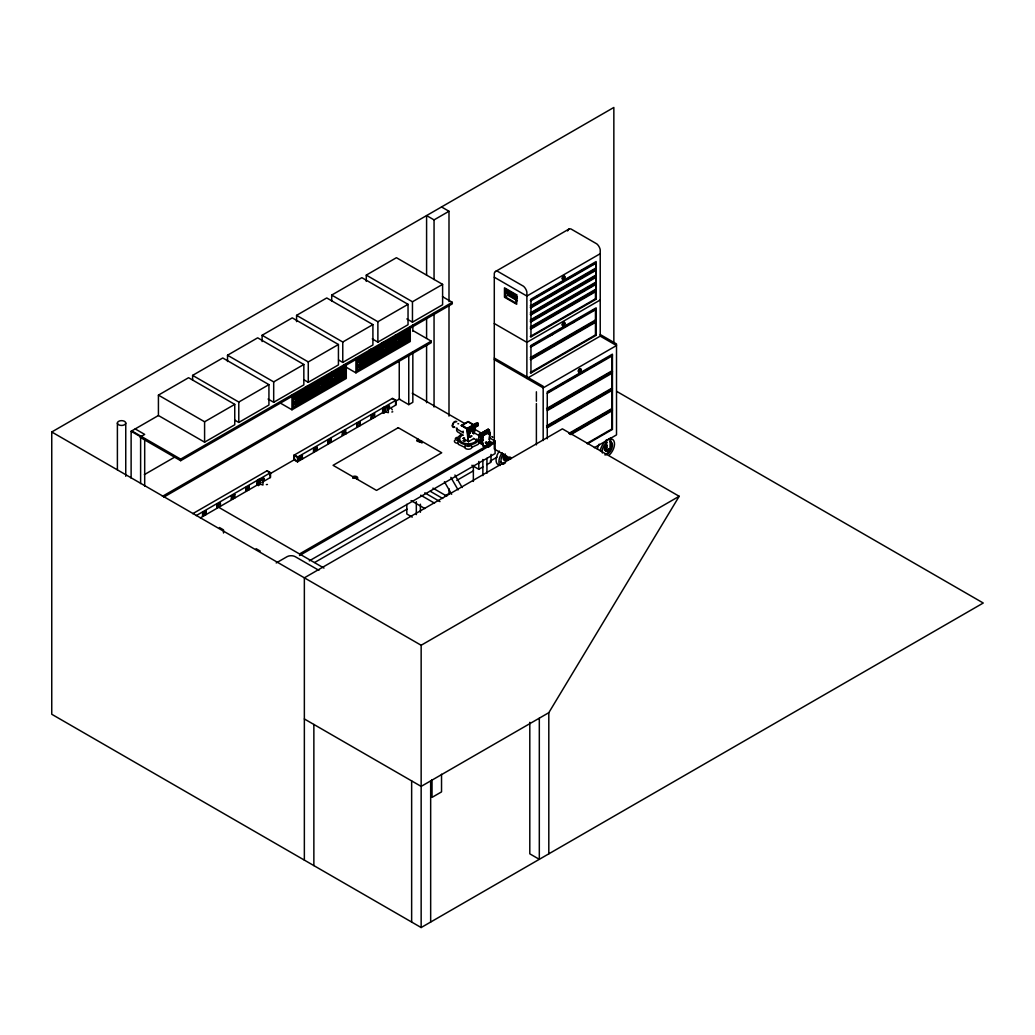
<?xml version="1.0" encoding="UTF-8"?>
<svg xmlns="http://www.w3.org/2000/svg" width="1035" height="1035" viewBox="0 0 1035 1035"><rect width="100%" height="100%" fill="white"/><g stroke="black" fill="none" stroke-linecap="round" stroke-linejoin="round"><path stroke-width="1.5" d="M473.952 433.82L474.224 430.793M474.431 432.501L474.974 426.433M489.49 439.849L490.047 433.549A1.902 1.203 65.7 0 0 489.18 431.362L489.05 431.724A1.449 0.919 65.7 0 1 489.71 433.354L489.141 439.655M259.035 483.047L258.452 483.668L258.608 482.918M452.334 425.721L452.411 424.958A3.364 1.941 -60 0 1 454.404 421.801A3.364 1.941 -60 0 1 456.771 421.788M463.111 431.142L463.111 432.565M480.68 439.15L480.68 442.087M259.022 483.164L258.866 483.487A2.277 1.32 60 0 0 259.371 483.785L200.35 517.914M258.491 481.21L257.599 480.667L258.013 482.711L259.85 480.434A1.669 0.957 60 0 0 258.957 479.891M259.85 480.434L258.013 482.711M383.882 408.825L382.976 408.282L383.403 410.313L385.24 408.036A1.669 0.957 60 0 0 384.334 407.492M385.24 408.036L383.403 410.313M266.37 484.587L267.444 484.471M391.825 411.995L392.757 411.788M468.868 429.189L469.877 429.163M471.184 428.322L471.818 427.209L469.774 429.072L470.459 427.998M468.868 430.508L470.459 429.965M469.14 430.663L469.774 429.564M470.498 428.71L475.246 425.281M471.818 428.387L469.825 430.275L468.739 429.771L478.196 424.311L478.196 423.522L476.85 422.746L467.548 428.115L467.548 430.068L469.204 431.116L468.907 430.068L478.196 424.699L477.2 424.052L476.605 425.178L475.841 424.842L476.566 425.256M471.184 427.636L468.907 429.214M470.498 429.202L469.864 430.301L469.14 429.887M470.498 429.887L471.132 428.788L471.895 429.124M473.215 426.355L472.542 427.533L471.857 427.144M471.857 429.098L472.49 427.998M471.766 428.361L472.581 428.736L475.893 426.045M472.542 428.71L473.176 427.61L473.849 427.998M472.452 427.973L474.535 427.61M473.254 428.348L473.901 427.235M474.573 426.355L475.207 425.256M473.901 427.921L474.535 426.821L475.207 427.209M475.893 424.867L473.849 426.73L474.535 425.644L475.207 426.045M475.971 425.592L475.168 425.23L475.893 425.644L476.605 424.402M477.251 425.256L476.605 426.355L478.196 425.165L477.29 425.967M478.196 424.091L478.157 423.729M478.791 436.097L479.671 436.058M478.985 435.282L480.007 434.299M480.305 433.678L481.029 434.105L481.702 432.928M480.382 434.415L481.029 433.316L481.792 433.665L481.068 433.238M481.663 432.902L483.746 432.526M483.06 432.824L485.143 430.987L484.458 432.061M483.746 431.75L483.151 432.876L482.336 432.514M484.082 431.841L484.807 431.582M485.053 430.935L486.541 430.909L485.738 430.547M485.816 431.284L487.097 430.547L486.411 430.935M486.502 430.896L487.136 429.784M487.86 430.107L487.097 429.758M463.033 425.618L465.582 427.481M304.355 718.963L421.154 786.393L548.809 712.688L679.193 496.283L562.393 428.852L304.355 577.828L304.355 860.111M478.39 440.561L478.856 443.29L478.028 444.455L471.908 447.301M458.195 440.561L457.729 443.29L458.557 444.455L464.676 447.301M465.388 444.714L464.676 447.418A3.648 2.109 0 0 0 468.299 449.242A3.648 2.109 0 0 0 471.908 447.418L471.313 444.791M463.033 438.167L468.467 441.699L473.901 438.555M356.816 479.037L357.114 478.856A2.885 1.669 0 0 0 356.803 476.669A2.885 1.669 0 0 0 353.013 476.566L352.78 478.274M616.64 391.359L983.25 603.017L421.154 927.541L51.75 714.266L51.75 431.983L613.846 107.459L613.846 342.96M426.588 275.258L426.588 215.578L434.053 219.886L448.996 211.269L448.996 301.599M158.42 395.124L188.577 377.71L234.751 404.375L234.751 424.764L204.594 442.165L158.42 415.514L158.42 395.124L204.594 421.775L234.751 404.375M192.613 380.091L192.613 375.382L222.758 357.981L268.932 384.632L268.932 405.021L238.787 422.435L234.596 420.003M227.519 361.5L227.519 355.238L257.663 337.824L303.837 364.488L303.837 384.878L273.693 402.279L268.091 399.044M262.101 341.537L262.101 335.262L292.258 317.861L338.432 344.513L338.432 364.902L308.275 382.303L304.083 379.884M296.579 321.626L296.579 315.352L326.737 297.951L372.911 324.602L372.911 344.991L342.766 362.405L338.561 359.973M331.705 301.353L331.705 295.079L361.862 277.665L408.036 304.329L408.036 324.718L377.878 342.119L372.289 338.885M366.286 281.391L366.286 275.116L396.431 257.702L442.605 284.366L442.605 304.756L412.46 322.157L406.858 318.922M131.122 478.092L131.122 431.272L158.368 415.54M131.122 431.272L140.618 436.757L144.693 434.415L135.184 428.917M192.613 375.382L238.787 402.046L268.932 384.632M227.519 355.238L273.693 381.889L303.837 364.488M262.101 335.262L308.275 361.927L338.432 344.513M296.579 315.352L342.766 342.016L372.911 324.602M331.705 295.079L377.878 321.73L408.036 304.329M366.286 275.116L412.46 301.767L442.605 284.366M495.506 271.493L568.836 229.149M144.37 474.625L175.174 456.836M131.768 432.462L131.768 430.896L180.659 459.126L452.282 302.311L452.282 303.876L180.659 460.691L140.152 437.313M309.167 386.133L319.129 380.699M321.911 378.59L331.86 372.833L321.911 378.913M343.918 364.501L345.108 365.187L333.904 371.979L345.108 365.51L343.918 364.825M370.207 350.891L369.016 350.205L370.207 351.214L359.003 357.683M370.711 349.222L371.901 349.921L383.105 343.452M385.887 341.653L395.836 335.896M409.084 328.25L397.88 335.042L409.084 328.574M383.442 342.003L384.632 342.688L395.836 336.22L394.646 335.534M318.793 382.226L331.355 374.968M332.028 374.579L344.59 367.322M408.566 330.385L396.004 337.643L396.004 334.991M293.151 397.22L305.713 389.962L305.713 387.245M319.298 382.122L331.523 375.058M357.127 360.284L369.689 353.026L369.689 350.309M293.151 398.113L305.713 390.751L305.713 394.827L293.151 402.085M318.612 383.299L306.049 390.674L306.049 394.633L318.612 387.388L318.793 383.118L331.523 375.847L331.523 379.936L318.793 387.09M332.028 375.472L344.759 368.201L344.759 367.425L332.196 374.67L332.028 371.927M357.127 361.176L369.689 353.815L369.689 357.89L357.127 365.148M408.734 331.265L396.004 338.536L396.004 342.507L408.734 335.353M293.837 398.475L305.04 392.006L306.231 392.705L295.027 399.484L293.837 398.475L295.027 399.174L306.231 392.705M306.735 391.036L317.939 384.567L319.129 385.253L307.925 392.045L306.735 391.036L307.925 391.722L319.129 385.253M331.86 377.71L330.67 377.012L319.466 383.48L320.656 384.179L331.86 377.71L320.656 384.49L319.466 383.804L330.67 377.335L331.86 378.021M332.714 375.834L343.918 369.366L345.108 370.064L333.904 376.533L332.714 375.834L333.904 376.843L345.108 370.375L343.918 369.689L332.714 376.158M357.812 361.538L369.016 355.07L370.207 355.768L359.003 362.548L357.812 361.538L359.003 362.237L370.207 355.768M370.711 354.099L381.915 347.631L383.105 348.316L371.901 354.785L370.711 354.099L371.901 355.108L383.105 348.64L381.915 347.941L370.711 354.41M383.442 346.544L394.646 340.075L395.836 340.774L384.632 347.242L383.442 346.544L384.632 347.553L395.836 341.084L394.646 340.399L383.442 346.867M396.69 338.898L407.893 332.429L409.084 333.128L397.88 339.907L396.69 338.898L397.88 339.596L409.084 333.128M396.69 339.221L407.893 332.752L409.084 333.438M293.837 398.798L305.04 392.33L306.231 393.015M306.735 391.346L317.939 384.878L319.129 385.576M357.812 361.862L369.016 355.393L370.207 356.079M332.028 379.444L344.759 372.289L344.759 373.066L332.196 380.324L332.196 384.8M318.793 388.384L331.355 381.126M305.713 396.12L293.151 403.378L293.151 407.337L344.759 377.542L344.759 373.583L332.196 380.841M318.612 388.681L306.049 395.926L306.049 399.898M369.689 359.184L357.127 366.442L357.127 370.401L408.734 340.606L408.734 336.647L396.172 343.905M382.601 351.745L370.038 358.99L370.038 362.962M331.86 382.963L330.67 382.277L319.466 388.746L320.656 389.432L331.86 382.963L320.656 389.755L319.466 389.069L330.67 382.601L331.86 383.286M383.442 351.809L394.646 345.341L395.836 346.026L384.632 352.819L383.442 351.809L384.632 352.495L395.836 346.026M293.837 403.741L305.04 397.272L306.231 397.958L295.027 404.75L293.837 403.741L295.027 404.426L306.231 397.958M306.735 396.289L317.939 389.82L319.129 390.505L307.925 397.298L306.735 396.289L307.925 396.974L319.129 390.505M332.882 381.19L344.086 374.722L345.276 375.42L334.072 382.213L332.882 381.19L334.072 381.889L345.276 375.42M357.812 366.804L369.016 360.335L370.207 361.021L359.003 367.813L357.812 366.804L359.003 367.49L370.207 361.021M370.711 359.352L381.915 352.883L383.105 353.569L371.901 360.038L370.711 359.352L371.901 360.361L383.105 353.892L381.915 353.207L370.711 359.675M383.442 352.133L394.646 345.664L395.836 346.35M396.858 344.254L408.062 337.785L409.252 338.484L398.048 345.276L396.858 344.254L398.048 344.953L409.252 338.484M293.837 404.064L305.04 397.595L306.231 398.281M306.735 396.612L317.939 390.143L319.129 390.829M332.882 381.514L344.086 375.045L345.276 375.744M357.812 367.127L369.016 360.659L370.207 361.344M396.858 344.577L408.062 338.109L409.252 338.807M279.748 402.731L291.961 409.795L346.285 378.435L346.285 363.893M346.44 367.373L355.936 372.859L410.261 341.498L410.261 326.957M505.145 291.34L506.503 290.563L517.371 296.825L516.012 297.614L505.145 291.34L505.145 288.985L516.012 295.26L516.012 297.614M505.145 292.905L516.012 299.18L516.012 303.1L505.145 296.825L505.145 292.905L506.503 292.129L506.503 290.563M505.145 296.825L507.862 295.26L517.371 300.745M162.404 496.36L431.233 341.149L431.233 342.727L163.815 497.111M516.012 299.18L517.371 298.403M600.222 253.704L526.88 296.049L494.29 277.225M535.82 297.161L538.601 295.557M541.37 293.953L544.151 292.349M546.92 290.744L551.086 288.351M553.854 286.747L556.623 285.142M559.405 283.538L563.558 281.145M566.339 279.541L587.143 267.522M589.911 265.93L596.147 263.11L530.955 300.745L530.282 300.357M595.461 268.246L530.282 305.881L530.955 306.269L596.147 268.634L595.461 262.722M538.601 302.647L530.282 307.447L530.955 307.835L596.147 270.2L591.308 272.218M542.754 300.241L551.086 295.441M553.854 293.837L556.623 292.232M560.789 289.826L563.558 288.222M566.339 286.63L570.505 284.224M573.274 282.62L576.042 281.015M578.824 279.424L582.977 277.018M585.758 275.413L588.527 273.809M595.461 275.297L530.282 312.932L530.955 313.333L596.147 275.685L595.461 269.812M531.667 313.708L534.435 312.104M537.217 310.5L539.985 308.896M542.754 307.291L546.92 304.898M549.688 303.294L552.47 301.69M555.239 300.085L571.889 290.486M574.658 288.881L582.977 284.069M585.758 282.477L595.461 276.863L596.147 277.264L530.955 314.899L530.282 314.498M192.756 513.671L267.133 470.731L270.536 472.685L270.536 477.394L261.816 482.426M384.709 406.858L388.345 408.152L388.345 412.667L385.732 411.956L383.7 413.133L382.678 412.551L382.678 408.036L384.709 406.858L384.761 411.4L297.459 461.843L294.056 459.889L294.056 455.18L392.524 398.333L395.913 400.299L395.913 404.995L387.193 410.041M595.461 282.361L530.282 319.996L530.955 320.384L596.147 282.749L595.461 276.863M531.667 320.759L535.82 318.353M538.601 316.762L546.92 311.949M551.086 309.543L559.405 304.743M562.173 303.139L566.339 300.745M569.108 299.141L571.889 297.537M574.658 295.932L578.824 293.539M581.592 291.935L584.374 290.33M587.143 288.726L591.308 286.333M196.158 515.624L270.536 472.685M294.056 455.18L297.459 457.147L395.913 400.299M257.288 480.434L258.31 481.016L260.341 479.839L260.341 484.354L258.31 485.531L257.288 484.936L257.288 480.434L259.332 479.257L262.955 480.55L262.955 485.053L259.164 483.668L257.456 484.652L257.456 480.525L259.164 479.554L257.806 480.719L257.456 484.652M382.846 408.139L384.891 407.35L384.891 411.464L382.846 412.253L384.541 411.27L385.732 411.956L385.732 407.454L383.7 408.631L382.678 408.036M202.601 512.597L205.991 511.225L205.991 514.55L202.601 515.935L202.601 512.597L205.991 511.225M217.014 504.278L220.403 502.906L220.403 506.231L217.014 507.603L217.014 504.278L220.403 502.906M231.426 495.946L234.816 494.575L234.816 497.913L231.426 499.284L231.426 495.946L234.816 494.575M245.838 487.627L249.241 486.256L249.241 489.594L245.838 490.965L245.838 487.627L249.241 486.256M302.543 455.478L299.658 457.147L299.154 460.187L299.154 456.849L302.039 455.18L302.543 458.815L302.039 455.18M316.969 447.159L314.084 448.815L313.566 451.855L313.566 448.53L316.451 446.861L316.969 450.484L316.451 446.861M331.381 438.827L328.496 440.496L327.979 443.536L327.979 440.211L330.864 438.542L331.381 442.165L330.864 438.542M345.793 430.508L342.908 432.177L342.391 435.217L342.391 431.88L345.289 430.211L345.793 433.846L345.289 430.211M356.816 423.561L360.206 422.189L360.206 425.527L356.816 426.899L356.816 423.561L360.206 422.189M371.229 415.242L374.618 413.871L374.618 417.196L371.229 418.567L371.229 415.242L374.618 413.871M384.891 407.35L383.183 408.333L383.183 412.447M259.332 480.033L257.974 480.822L258.013 484.574A2.277 1.32 60 0 1 257.21 483.863M269.799 473.901L294.936 459.385M384.709 407.648L383.351 408.437L383.403 412.176A2.277 1.32 60 0 1 382.588 411.464M395.512 401.308L399.704 398.889M205.24 512.247L205.396 512.933M219.653 503.929L219.821 504.614M258.983 481.223L258.892 481.909M316.374 448.09L316.374 448.867M330.786 439.759L330.786 440.548M345.198 431.44L345.198 432.229M357.929 423.988L358.11 424.867M359.611 423.121L359.611 423.897M372.341 415.669L372.522 416.549M373.868 414.893L374.036 415.578M299.154 460.187L301.327 458.492L300.849 459.204M313.566 451.855L315.701 450.122L315.261 450.885M327.979 443.536L330.113 441.803L329.686 442.553M342.391 435.217L344.526 433.484L344.099 434.234M595.461 289.412L530.282 327.047L530.955 327.435L596.147 289.8L595.461 283.926L596.147 284.314L530.955 321.95L530.282 321.562M257.806 484.846L259.5 483.863L259.332 479.257M533.051 327.021L535.82 325.417M539.985 323.011L542.754 321.406M545.536 319.815L548.304 318.211M551.086 316.606L555.239 314.2M558.02 312.596L560.789 311.005M563.558 309.4L567.723 306.994M570.505 305.39L580.208 299.788M582.977 298.183L591.308 293.384M596.147 291.378L530.955 329.014L530.282 328.613M399.251 360.413L399.251 399.161L408.76 404.646L412.836 402.292L412.836 352.249M596.147 299.219L595.461 298.817L530.282 336.453L530.955 336.854L596.147 299.219L596.147 261.544L530.955 299.18L530.955 336.854M600.222 299.995L526.88 342.339L494.29 323.515M539.778 341.162L530.282 346.647L530.955 347.048L596.147 309.413L592.745 310.578M547.929 336.453L552.69 334.499M553.363 333.322L556.08 331.756M558.797 330.191L561.513 328.613M564.23 327.047L566.947 325.482M569.664 323.916L574.412 321.95M575.098 320.772L583.235 316.076M538.601 354.423L530.282 359.223L530.955 359.624L596.147 321.988L595.461 321.562M541.37 352.819L544.151 351.214M548.304 348.821L551.086 347.217M553.854 345.612L556.623 344.008M560.789 341.615L563.558 340.01M566.339 338.406L570.505 336M573.274 334.409L576.042 332.804M578.824 331.2L588.527 325.598M591.308 323.994L596.147 321.988M595.461 309.012L595.461 334.926L530.282 372.561L530.955 372.975L596.147 335.314L596.147 307.835L530.955 345.47L530.955 372.949M567.892 230.197A6.482 3.739 60 0 1 571.022 229.007L596.82 243.898A6.482 3.739 60 0 1 600.222 249.784L600.222 336.129L526.88 378.474L526.88 292.129A6.482 3.739 60 0 0 523.49 286.242L497.68 271.351A6.482 3.739 60 0 0 494.29 273.305L494.29 449.009L511.044 458.686M467.445 429.344L461.338 425.424L468.118 421.504L474.237 425.036M461.338 425.812L468.118 421.892L473.008 424.725M473.901 425.139L467.445 428.956L461.338 425.424M477.963 423.613L477.251 424.764L478.196 423.845M467.548 428.115L468.907 428.891L478.196 423.522M468.907 430.858L478.196 425.488L478.196 424.699M474.638 427.985L474.289 428.568L473.952 427.584M469.709 431.802L469.541 433.691L469.877 431.905M474.974 428.956L474.638 430.754L474.806 428.865M468.467 430.198L468.467 433.07L469.476 432.488A3.48 2.005 -60 0 1 472.879 430.521L474.974 430.56M473.952 427.196L473.215 430.715A3.48 2.005 -60 0 0 469.825 432.682L469.14 433.07L468.907 430.392M547.955 392.174L552.121 389.768M554.889 388.177L557.671 386.572M560.44 384.968L564.605 382.562M567.374 380.971L588.178 368.952M590.959 367.347L600.662 361.745M603.444 360.141L606.212 358.537M547.256 393.365L612.435 355.729L611.763 355.341L611.763 371.022L612.435 371.41M478.92 435.657L478.752 434.584L488.054 429.214L489.413 429.991L489.413 431.957M488.391 429.409L479.089 434.778L479.089 436.731M478.752 435.36L479.748 434.829M480.977 434.079L481.741 433.639M482.426 433.238L483.785 432.462M484.38 432.113L485.053 431.724M484.238 432.591L478.752 435.748L480.111 437.326L482.038 436.214M478.752 434.584L480.111 435.36L489.413 429.991M478.752 436.537L479.748 436.007M486.515 445.516A4.696 2.704 -60 0 1 482.556 444.959L481.844 437.883A1.449 0.737 54.9 0 0 480.99 436.382L488.83 431.116M480.719 436.188L489.012 431.22M480.861 436.278L489.18 431.362M482.31 435.619L478.726 437.753L478.649 440.91A3.364 1.941 -60 0 0 480.408 442.54M482.646 435.424L489.05 431.724M487.821 433.173L483.009 435.826M483.06 437.184L480.343 438.762L480.343 442.281A3.842 2.225 -60 0 0 483.06 443.86M488.494 434.053L489.71 433.354M482.827 438.206L481.987 439.707L483.06 440.328M483.06 439.927L482.659 438.504M481.987 439.28L482.323 438.698M276.216 562.949L287.057 556.688A5.796 3.351 0 0 1 295.26 556.688L318.896 570.324M546.571 408.579L611.763 370.944M547.256 408.967L612.435 371.332M550.736 407.842L553.505 406.238M556.287 404.633L560.44 402.227M563.221 400.636L584.025 388.617M586.793 387.012L596.509 381.41M599.278 379.806L602.047 378.215M606.212 375.809L608.994 374.204M547.256 410.636L612.435 373.001M299.516 553.958L486.709 445.891M489.503 444.287L495.092 441.052L495.092 453.602L309.297 560.866M299.516 555.536L495.092 442.618M546.571 425.877L611.763 388.241L612.435 388.63L547.256 426.265M546.571 427.39L549.352 425.786M553.505 423.38L556.287 421.775M559.055 420.184L563.221 417.778M565.99 416.173L568.771 414.569M571.54 412.978L581.243 407.363M584.025 405.772L593.728 400.157M596.509 398.566L604.828 393.753M607.597 392.149L610.378 390.557M547.256 427.778L612.435 390.143L611.763 389.755L611.763 408.631L568.771 433.445M314.692 562.458L407.001 509.155M456.81 480.408L473.487 470.77M490.163 461.144L497.111 457.134M471.869 465.284L478.791 469.282L482.866 466.927M486.942 464.573L491.017 462.231L491.017 454.378M504.912 460.122C517.875 452.036 499.077 468.337 504.912 454.21M444.921 495.894L448.996 493.54L448.996 488.701M569.444 433.846L612.435 409.019L611.763 408.631M570.156 434.234L588.178 423.82M590.959 422.215L593.728 420.624M597.894 418.218L600.662 416.613M603.444 415.009L606.212 413.418M570.828 434.622L612.435 410.597L611.763 410.209L611.763 429.02L586.793 443.433M587.479 443.821L612.435 429.409L612.435 354.151L547.256 391.786L547.256 438.788M594.375 447.676L616.511 434.894L616.511 343.943L600.222 334.525M606.096 450.95L610.547 448.841L610.547 437.999L606.51 440.328L606.51 451.182L605.695 440.354M606.51 451.182L610.547 448.841M51.75 431.983L421.154 645.258L679.193 496.283M457.263 428.568L456.577 429.745A1.915 1.113 60 0 0 457.936 432.1L463.37 435.23M457.729 443.29L457.535 443.29A3.648 2.109 0 0 1 454.65 440.405M478.856 443.29L479.05 443.29A3.648 2.109 0 0 0 480.796 442.876M492.634 437.106L491.91 436.537L492.686 437.106M269.618 474.302L269.669 473.202M486.955 444.041L487.291 444.261M394.788 400.649L395.266 401.101A1.436 0.828 60 0 0 394.865 400.532M476.268 423.858L475.919 423.703A1.902 1.203 65.7 0 0 474.767 424.725M441.531 206.948L448.996 211.269M600.222 336.129L616.511 345.535L543.181 387.879L494.29 359.624M595.461 334.926L596.147 335.34M442.501 296.67L452.282 302.311M494.29 358.058L543.181 386.275L543.181 440.535M611.763 429.02L612.435 429.409M610.547 438.478L610.145 448.608M413.133 330.708L431.233 341.149M381.915 343.077L383.105 343.762M370.711 349.545L371.901 349.921M478.196 424.919L474.573 427.533L473.901 427.144M476.527 424.441L477.329 424.816M476.85 424.699L478.196 425.488M475.841 426.019L476.656 426.381M473.124 426.407L473.939 426.769M412.266 393.235L464.715 423.522M474.379 429.098L481.288 433.083M489.568 437.87L495.092 441.052M471.093 427.584L471.818 427.998M480.382 433.639L481.107 434.053M470.42 427.973L471.132 428.387M474.638 430.754L473.551 430.133L473.551 427.261M479.671 434.881L478.791 434.92M470.537 429.913L469.709 429.447M469.373 429.641L469.541 428.995M470.783 430.858L480.227 436.304M482.323 437.52L482.155 438.995M469.204 430.34L469.541 431.31M469.877 433.497L468.803 432.876L468.803 430.004M468.467 433.07L469.541 433.691M473.551 438.361L478.312 441.104M456.577 428.839L463.37 432.759M392.187 398.527L395.577 400.493L395.577 405.202M417.273 440.224L421.349 442.579M371.229 418.567L371.733 415.527M306.735 386.482L307.925 386.857M305.04 387.465L306.231 388.151L295.027 394.62M356.816 426.899L357.321 423.858M432.94 488.132L446.758 496.114M430.25 491.276L442.682 498.469M424.79 492.828L439.991 501.613M420.715 495.183L434.545 503.165M411.037 500.578L424.855 508.56M412.24 517.112L406.807 513.981L406.807 504.304M295.531 460.342L297.795 461.649L297.795 456.952L294.406 454.986L294.406 459.695M266.797 470.925L270.187 472.879L270.187 477.588M245.838 490.965L246.343 487.925M231.426 499.284L231.931 496.244M218.075 506.943L323.968 568.073M217.014 507.603L217.518 504.562M202.601 515.935L203.106 512.894M219.433 527.514L223.508 529.868L223.508 533.012M256.098 548.692L260.173 551.047M480.68 435.813L481.042 436.071A1.902 0.97 54.9 0 1 482.194 438.077L482.892 445.153A4.696 2.704 -60 0 0 486.851 445.71M482.659 449.617L482.646 449.798M454.934 475.013L462.166 487.537M450.859 477.368L458.091 489.891M444.429 481.754L451.661 494.277M391.735 408.89L392.304 409.873M452.334 425.747L452.411 426.381A3.364 1.941 -60 0 0 454.714 427.093M468.467 441.699L467.251 429.46A1.449 0.737 54.9 0 1 468.156 428.93L467.768 428.399A1.902 0.97 54.9 0 0 466.914 429.266L468.118 441.505L468.118 433.665M611.763 372.6L611.763 388.241M595.461 290.977L595.461 298.817M579.716 369.249L579.716 370.815M563.609 276.617L563.609 278.182M563.609 322.907L563.609 324.473M548.809 712.688L548.809 853.836M539.313 718.187L539.313 859.322L529.804 853.836L529.804 722.314M536.389 391.799L536.389 401.205M536.389 403.559L536.389 444.843M507.862 290.563L507.862 295.26M505.326 454.158L505.326 460.368M488.054 429.214L488.054 429.991M486.942 458.311L486.942 473.267M482.866 459.488L482.866 475.621M480.111 435.36L480.111 437.326M478.791 461.442L478.791 469.282M473.551 430.521L473.551 433.665M473.357 465.297L473.357 481.43M468.907 428.891L468.907 429.68M448.996 304.82L448.996 416.122M441.531 774.245L441.531 791.891L432.022 797.377L432.022 779.73M434.053 219.886L434.053 279.566M434.053 313.45L434.053 407.001M430.663 780.908L430.663 922.043M426.588 318.806L426.588 338.16M426.588 344.616L426.588 402.693M422.034 442.98L422.034 441.402A2.885 1.669 0 0 1 417.959 441.402A2.885 1.669 0 0 1 417.959 439.047L417.959 440.625A2.885 1.669 0 0 0 417.209 441.363M421.154 645.258L421.154 927.541M420.391 504.213L420.391 512.273M416.316 501.716L416.316 514.628M412.836 324.809L412.836 331.265M412.46 301.767L412.46 322.157M411.645 780.908L411.645 922.043M408.903 328.431L408.903 340.709L357.295 370.504L357.295 358.226M408.76 354.604L408.76 404.646M396.172 335.017L396.172 337.733L408.734 330.488L408.734 336.129L396.172 343.387L396.172 347.863M396.172 338.523L396.172 342.598M395.499 335.405L395.499 338.122L383.273 345.185L383.273 342.469M395.499 348.252L395.499 343.775L383.273 350.839L383.273 355.315M395.331 335.392L395.331 338.031L382.769 345.289L382.769 342.637M395.331 338.937L395.331 342.896M395.331 348.161L395.331 344.189L382.769 351.447L382.769 355.406M384.541 407.156L384.541 411.27M383.7 408.631L383.7 413.133M383.273 345.975L383.273 350.05M382.601 342.857L382.601 345.574L370.038 352.832L370.038 350.192M382.601 355.704L382.601 351.227L370.375 358.291L370.375 362.755M377.878 321.73L377.878 342.119M373.428 417.299L372.923 417.597M370.375 349.908L370.375 352.637M370.375 353.414L370.375 357.502M369.689 363.156L369.689 358.679L357.127 365.924L357.127 357.631M359.701 421.892L359.701 425.23M359.016 425.618L358.511 425.915M355.936 358.317L355.936 372.859M345.108 365.187L344.927 377.646L293.319 407.441L293.319 395.163M344.59 368.227L344.59 372.186M342.766 342.016L342.766 362.405M332.196 375.459L332.196 379.534M331.523 385.188L331.523 380.712L319.298 387.776L319.298 392.252M319.298 382.911L319.298 386.986M318.612 379.793L318.612 382.51L306.049 389.768L306.049 387.129M318.612 392.64L318.612 388.164L306.399 395.228L306.399 399.704M313.864 724.461L313.864 865.596M308.275 361.927L308.275 382.303M306.399 390.35L306.399 394.438M305.713 400.092L305.713 395.616L293.151 402.861L293.151 394.568M297.459 457.147L297.459 461.843M291.961 395.254L291.961 409.795M273.693 381.889L273.693 402.279M258.31 481.016L258.31 485.531M248.051 489.684L247.533 489.982M238.787 402.046L238.787 422.435M233.638 498.016L233.121 498.301M219.213 506.335L218.708 506.632M205.486 510.928L205.486 514.266M204.801 514.654L204.296 514.951M204.594 421.775L204.594 442.165M180.659 459.126L180.659 460.691M144.693 439.254L144.693 486.075M140.618 436.757L140.618 483.578M125.752 423.056A4.179 2.406 0 0 1 119.478 425.139A4.179 2.406 0 0 1 119.478 420.96A4.179 2.406 0 0 1 125.752 423.056L125.752 476.268M117.395 423.056L117.395 469.812M387.569 408.062A1.436 0.828 -60 0 1 388.19 405.979A1.436 0.828 -60 0 1 389.471 406.38M384.761 411.4A2.277 1.32 60 0 1 384.334 411.089M262.347 480.602A1.436 0.828 -60 0 1 262.67 478.493A1.436 0.828 -60 0 1 264.08 478.765M269.592 473.707A1.436 0.828 60 0 1 269.695 475.194M269.721 473.189A1.436 0.828 60 0 1 269.643 475.181M488.08 433.756A1.436 0.828 60 0 0 487.394 432.682L487.136 433.264L487.744 432.475A1.436 0.828 60 0 1 488.416 433.561M482.426 435.735A1.436 0.828 60 0 1 482.983 436.692M482.776 435.541A1.436 0.828 60 0 1 483.319 436.498M479.58 442.036A2.885 1.669 -60 0 1 478.985 440.716M483.06 443.459A3.364 1.941 -60 0 1 481.378 443.627M480.77 442.747A3.364 1.941 -60 0 1 480.77 441.337M485.777 445.425A3.842 2.225 -60 0 1 483.85 445.619M488.416 446.602A2.898 1.669 -60 0 1 487.187 443.588A2.898 1.669 -60 0 1 490.642 441.88A2.898 1.669 -60 0 1 488.947 446.344M456.991 428.063A2.406 1.384 -60 0 1 456.228 427.998M457.871 423.768A2.406 1.384 -60 0 1 458.621 423.833M461.028 434.661A10.285 5.938 0 0 0 458.363 437.313A2.678 1.552 0 0 0 455.335 438.853A2.678 1.552 0 0 0 458.363 440.392A10.285 5.938 0 0 0 465.634 444.584A2.678 1.552 0 0 0 468.299 446.344A2.678 1.552 0 0 0 470.951 444.584A10.285 5.938 0 0 0 478.222 440.392A2.678 1.552 0 0 0 478.92 440.392M454.184 426.925A2.885 1.669 -60 0 1 453.692 426.976M452.748 426.097A2.885 1.669 -60 0 1 454.714 421.995M455.245 421.775A2.885 1.669 -60 0 1 455.723 421.724M469.01 427.973A1.436 0.828 60 0 1 469.825 427.973M471.624 436.058A3.364 1.941 -60 0 1 468.635 435.36A3.364 1.941 -60 0 1 471.21 430.909A3.364 1.941 -60 0 1 473.305 433.147M471.533 435.722A2.885 1.669 -60 0 1 468.984 435.14A2.885 1.669 -60 0 1 471.184 431.31A2.885 1.669 -60 0 1 472.982 433.225M475.104 424.919A1.449 0.919 65.7 0 1 475.595 424.169M471.792 436.149A3.364 1.941 -60 0 1 468.816 435.463A3.364 1.941 -60 0 1 471.391 431A3.364 1.941 -60 0 1 473.474 433.238M476.941 438.853A8.642 4.994 0 0 1 464.987 443.459A8.642 4.994 0 0 1 462.179 435.321M473.435 432.526A2.678 1.552 0 0 1 473.616 433.329M567.62 230.96A6.482 3.739 60 0 1 567.736 230.572M610.624 438.866A10.298 5.835 -60 0 1 614.492 444.636A10.298 5.835 -60 0 1 609.499 454.87M600.261 450.691A10.298 5.835 -60 0 1 606.976 440.134M597.415 449.048A10.298 5.835 -60 0 1 599.123 444.183M608.942 448.711A1.32 0.75 -60 0 1 607.351 449.759M609.68 441.518A7.374 4.179 -60 0 1 611.905 448.233A7.374 4.179 -60 0 1 604.932 454.973M602.383 453.007A7.374 4.179 -60 0 1 607.066 442.424M609.977 441.272A7.374 4.179 -60 0 1 611.09 447.767A7.374 4.179 -60 0 1 605.384 454.262M606.031 450.471A3.066 1.734 -60 0 1 604.388 448.504A3.066 1.734 -60 0 1 606.95 445.076M608.903 448.97A3.066 1.734 -60 0 1 605.359 450.471A3.066 1.734 -60 0 1 607.209 445.826M607.118 449.397A1.32 0.75 -60 0 1 607.027 447.405M500.06 465.556A10.298 5.835 -60 0 1 502.234 452.761M499.957 465.155A10.298 5.835 -60 0 1 499.375 451.105M507.758 457.897A1.32 0.75 -60 0 1 506.322 459.061M510.721 457.418A7.374 4.179 -60 0 1 509.945 459.152M503.747 464.159A7.374 4.179 -60 0 1 503.333 454.08M509.893 456.94A7.374 4.179 -60 0 1 508.094 460.303M505.546 462.774A7.374 4.179 -60 0 1 504.2 463.447M502.932 463.68A7.374 4.179 -60 0 1 500.384 461.726M506.891 457.677A3.066 1.734 -60 0 1 506.464 458.35M505.96 458.932A3.066 1.734 -60 0 1 503.256 458.945A3.066 1.734 -60 0 1 504.653 454.986M507.706 458.143A3.066 1.734 -60 0 1 504.317 459.85A3.066 1.734 -60 0 1 505.468 455.452M505.507 458.583A1.32 0.75 -60 0 1 505.623 456.836M353.659 477.911A2.885 1.669 0 0 1 357.657 479.192M485.454 442.708C486.709 444.882 487.058 439.513 485.454 442.708M488.171 444.274C489.426 446.46 489.775 441.078 488.171 444.274M463.395 438.517C464.741 439.138 465.064 436.459 463.395 438.517M263.33 479.852L264.041 479.231L263.33 479.852M388.72 407.467L389.496 406.897L388.72 407.467M467.6 444.688L469.01 444.791L467.6 444.688M463.292 440.677L465.181 440.819L463.292 440.677M384.36 408.838L384.101 409.627L384.36 408.838M457.341 438.698L458.725 438.905L457.341 438.698M479.619 435.256L478.985 436.356L479.619 435.256M382.601 346.363L370.038 353.737L370.038 357.696L382.601 350.438L382.601 346.363M395.499 338.911L382.769 346.182L382.769 350.153L395.499 342.999L395.499 338.911M203.882 512.933L203.727 514.007L203.882 512.933M218.294 504.614L218.139 505.675L218.294 504.614M232.707 496.295L232.552 497.356L232.707 496.295M234.233 495.506L234.065 496.386L234.233 495.506M247.119 487.964L246.964 489.037L247.119 487.964M248.646 487.187L248.478 488.067L248.646 487.187M300.435 457.185L300.279 458.259L300.435 457.185M301.961 456.409L301.793 457.289L301.961 456.409M314.847 448.867L314.692 449.927L314.847 448.867M329.272 440.548L329.117 441.609L329.272 440.548M343.685 432.216L343.529 433.29L343.685 432.216M398.255 427.688L333.076 465.323L376.533 490.409L441.725 452.774L398.255 427.688M595.461 320.022L530.282 357.657L530.955 358.058L596.147 320.41L595.461 320.022M477.86 423.328L468.57 428.697L468.57 430.663L477.86 425.294L477.86 423.328M516.698 294.871L504.472 287.808L504.472 297.226L516.698 304.277L516.698 294.871M489.296 446.538A2.898 1.669 -60 0 0 490.888 441.958A2.898 1.669 -60 0 0 487.343 444.235A2.898 1.669 -60 0 0 489.296 446.538M489.245 445.58A1.682 0.97 -60 0 0 490.176 442.915A1.682 0.97 -60 0 0 488.106 444.235A1.682 0.97 -60 0 0 489.245 445.58M489.076 445.477A1.682 0.97 -60 0 0 489.995 442.812A1.682 0.97 -60 0 0 487.938 444.144A1.682 0.97 -60 0 0 489.076 445.477M580.014 371.668A1.915 1.113 -60 0 0 580.622 368.693A1.915 1.113 -60 0 0 578.345 370.711A1.915 1.113 -60 0 0 580.014 371.668M579.949 371.436A1.591 0.919 -60 0 0 580.454 368.977A1.591 0.919 -60 0 0 578.578 370.646A1.591 0.919 -60 0 0 579.949 371.436M563.842 278.803A1.591 0.919 -60 0 0 564.347 276.345A1.591 0.919 -60 0 0 562.471 278.014A1.591 0.919 -60 0 0 563.842 278.803M563.907 279.036A1.915 1.113 -60 0 0 564.515 276.06A1.915 1.113 -60 0 0 562.238 278.079A1.915 1.113 -60 0 0 563.907 279.036M563.842 325.106A1.591 0.919 -60 0 0 564.347 322.648A1.591 0.919 -60 0 0 562.471 324.304A1.591 0.919 -60 0 0 563.842 325.106M563.907 325.326A1.915 1.113 -60 0 0 564.515 322.351A1.915 1.113 -60 0 0 562.238 324.369A1.915 1.113 -60 0 0 563.907 325.326"/></g></svg>
